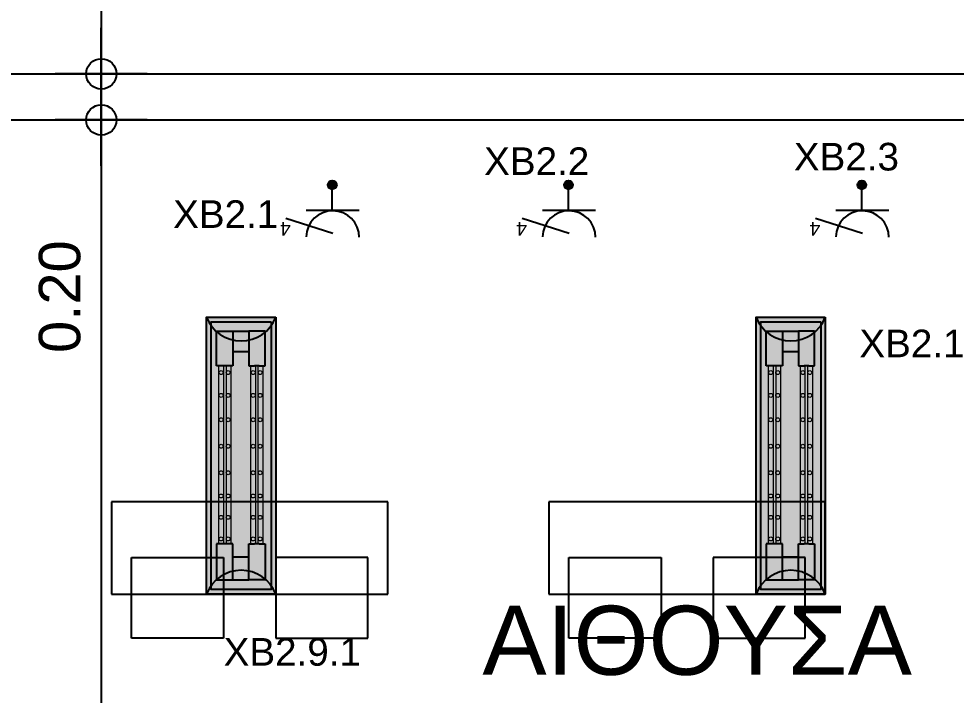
# Model space of a CAD drawing. Header units: metres. Extents: x 0 to 132, y -109 to 310.
# Drawn here: x 22.678 to 26.75, y 197.474 to 200.412 of the extents above; entities that cross this region are included whole.
import ezdxf

# ---------------------------------------------------------------- set-up
doc = ezdxf.new("R2010")
doc.units = ezdxf.units.M
doc.header["$LTSCALE"] = 0.036
doc.layers.get('0').update_dxf_attribs({"color": 252})
doc.layers.get('Defpoints').update_dxf_attribs({"color": 252})
for name, color, linetype in [('arxitektonika', 254, 'Continuous'), ('DIMBLK', 252, 'Continuous'), ('electext', 20, 'Continuous'), ('Epipla', 252, 'Continuous'), ('HLEK-SYMBOL', 3, 'Continuous'), ('HLEK_FL001_SYMBOLS', 230, 'Continuous'), ('mihanologika text', 20, 'Continuous')]:
    doc.layers.add(name, color=color, linetype=linetype)
doc.styles.add('COMU-N', font='arial.ttf')
doc.styles.get("Standard").update_dxf_attribs({"font": 'arial.ttf'})
doc.dimstyles.new('CADWDOT', dxfattribs={"dimscale": 0.1, "dimtxt": 1.8, "dimasz": 0.08, "dimexe": 2, "dimexo": 0, "dimgap": 0.09, "dimtad": 0, "dimrnd": 0.001, "dimzin": 0, "dimdsep": 46, "dimtxsty": 'Standard', "dimblk1": 'ARTDIM', "dimblk2": 'ARTDIM', "dimsah": 1, "dimcen": 0.09, "dimdle": 0.05, "dimse1": 1, "dimse2": 1, "dimadec": 0, "dimazin": 0, "dimtfac": 1, "dimtmove": 0, "dimatfit": 3, "dimldrblk": 'ARTDIM', "dimfxl": 2, "dimtvp": 0.9999, "dimtolj": 1, "dimtzin": 0, "dimarcsym": 0})

# ---------------------------------------------------------------- blocks, each defined once
blk = doc.blocks.new('ARTDIM')
at = {"layer": 'DIMBLK'}
for p, q in [((0, -24.9975), (0, 24.9975)), ((-24.9975, 0), (24.9975, 0))]:
    blk.add_line(p, q, dxfattribs=at)
blk.add_circle((0, 0), 8.25, dxfattribs=at)
blk = doc.blocks.new('*D694')
at = {"layer": 'arxitektonika', "color": 0, "lineweight": -2}
blk.add_line((23.0369, 206.9145), (23.0369, 200.1805), dxfattribs=at)
at = {"layer": 'Defpoints', "color": 0, "transparency": 16777216}
for p in [(25.9182, 206.9225), (23.0369, 200.1725), (25.9182, 200.1725)]:
    blk.add_point(p, dxfattribs=at)
at = {"layer": 'arxitektonika', "color": 0, "lineweight": -2, "xscale": 0.008, "yscale": 0.008, "zscale": 0.008}
for p, rotation in [((23.0369, 206.9225), 90), ((23.0369, 200.1725), 270)]:
    blk.add_blockref('ARTDIM', p, dxfattribs=dict(at, rotation=rotation))
at = {"layer": 'arxitektonika', "color": 0, "insert": (22.8569, 203.5475), "char_height": 0.18, "attachment_point": 5, "rotation": 90}
blk.add_mtext('\\A1;6.75', dxfattribs=at)
blk = doc.blocks.new('*D695')
at = {"layer": 'arxitektonika', "color": 0, "lineweight": -2}
for p, q in [((23.0369, 200.1645), (23.0369, 199.9805)), ((23.0369, 199.9725), (23.0369, 198.9219))]:
    blk.add_line(p, q, dxfattribs=at)
at = {"layer": 'Defpoints', "color": 0, "transparency": 16777216}
for p in [(25.5577, 200.1725), (23.0369, 199.9725), (25.5577, 199.9725)]:
    blk.add_point(p, dxfattribs=at)
at = {"layer": 'arxitektonika', "color": 0, "lineweight": -2, "xscale": 0.008, "yscale": 0.008, "zscale": 0.008}
for p, rotation in [((23.0369, 200.1725), 90), ((23.0369, 199.9725), 270)]:
    blk.add_blockref('ARTDIM', p, dxfattribs=dict(at, rotation=rotation))
at = {"layer": 'arxitektonika', "color": 0, "insert": (22.8569, 199.2052), "char_height": 0.18, "attachment_point": 5, "rotation": 90}
blk.add_mtext('\\A1;0.20', dxfattribs=at)
blk = doc.blocks.new('*D696')
at = {"layer": 'arxitektonika', "color": 0, "lineweight": -2}
blk.add_line((23.0369, 199.9645), (23.0369, 192.9805), dxfattribs=at)
at = {"layer": 'Defpoints', "color": 0, "transparency": 16777216}
for p in [(25.8182, 199.9725), (23.0369, 192.9725), (25.8182, 192.9725)]:
    blk.add_point(p, dxfattribs=at)
at = {"layer": 'arxitektonika', "color": 0, "lineweight": -2, "xscale": 0.008, "yscale": 0.008, "zscale": 0.008}
for p, rotation in [((23.0369, 199.9725), 90), ((23.0369, 192.9725), 270)]:
    blk.add_blockref('ARTDIM', p, dxfattribs=dict(at, rotation=rotation))
at = {"layer": 'arxitektonika', "color": 0, "insert": (22.8569, 196.4725), "char_height": 0.18, "attachment_point": 5, "rotation": 90}
blk.add_mtext('\\A1;7.00', dxfattribs=at)
blk = doc.blocks.new('A$C5883325D')
at = {"layer": 'Epipla'}
for p, q in [((2.3027, -3.2048), (1.9027, -3.2048)), ((1.9027, -3.2048), (1.9027, -4.4048)), ((2.3027, -4.4048), (2.3027, -3.2048)), ((2.494, -3.2918), (2.144, -3.2918)), ((2.144, -3.2918), (2.144, -3.6918)), ((2.494, -3.6918), (2.494, -3.2918)), ((2.144, -3.6918), (2.494, -3.6918)), ((2.144, -4.3179), (2.144, -3.9179)), ((2.144, -3.9179), (2.494, -3.9179)), ((2.494, -3.9179), (2.494, -4.3179)), ((2.494, -4.3179), (2.144, -4.3179)), ((1.9027, -4.4048), (2.3027, -4.4048)), ((2.3027, -5.1048), (1.9027, -5.1048)), ((1.9027, -5.1048), (1.9027, -6.3048)), ((2.3027, -6.3048), (2.3027, -5.1048)), ((2.494, -5.1918), (2.144, -5.1918)), ((2.144, -5.1918), (2.144, -5.5918)), ((2.494, -5.5918), (2.494, -5.1918)), ((2.144, -5.5918), (2.494, -5.5918)), ((2.144, -6.2179), (2.144, -5.8179)), ((2.144, -5.8179), (2.494, -5.8179)), ((2.494, -5.8179), (2.494, -6.2179)), ((2.494, -6.2179), (2.144, -6.2179)), ((1.9027, -6.3048), (2.3027, -6.3048))]:
    blk.add_line(p, q, dxfattribs=at)
blk = doc.blocks.new('gJ6_a14')
at = {"linetype": 'Continuous'}
for p, q in [((-0.1176, 0.1119), (0.113, 0.1119)), ((0, 0.1119), (0, 0))]:
    blk.add_line(p, q, dxfattribs=at)
blk.add_arc((-0.0023, 0.2279), 0.1153, 180, 358.9566, dxfattribs=at)
blk = doc.blocks.new('*X789')
at = {"color": 0}
for p, q in [((15.598, 2.587), (15.737, 2.727)), ((15.598, 2.622), (15.702, 2.727)), ((15.601, 2.607), (15.609, 2.616)), ((15.604, 2.646), (15.605, 2.647)), ((15.605, 2.559), (15.765, 2.719)), ((15.609, 2.652), (15.618, 2.66)), ((15.614, 2.621), (15.623, 2.63)), ((15.617, 2.536), (15.789, 2.707)), ((15.623, 2.665), (15.631, 2.674)), ((15.627, 2.634), (15.636, 2.643)), ((15.631, 2.603), (15.64, 2.612)), ((15.633, 2.516), (15.808, 2.691)), ((15.636, 2.678), (15.645, 2.687)), ((15.64, 2.647), (15.649, 2.656)), ((15.645, 2.616), (15.654, 2.625)), ((15.649, 2.691), (15.658, 2.7)), ((15.653, 2.501), (15.824, 2.672)), ((15.654, 2.66), (15.662, 2.669)), ((15.658, 2.63), (15.667, 2.638)), ((15.662, 2.705), (15.671, 2.714)), ((15.667, 2.674), (15.676, 2.683)), ((15.671, 2.643), (15.68, 2.652)), ((15.676, 2.718), (15.678, 2.721)), ((15.676, 2.489), (15.836, 2.648)), ((15.676, 2.612), (15.685, 2.621)), ((15.68, 2.687), (15.689, 2.696)), ((15.685, 2.656), (15.693, 2.665)), ((15.689, 2.625), (15.698, 2.634)), ((15.693, 2.7), (15.702, 2.709)), ((15.698, 2.669), (15.707, 2.678)), ((15.702, 2.638), (15.711, 2.647)), ((15.705, 2.482), (15.843, 2.62)), ((15.707, 2.714), (15.715, 2.722)), ((15.707, 2.607), (15.715, 2.616)), ((15.711, 2.683), (15.72, 2.691)), ((15.715, 2.652), (15.724, 2.66)), ((15.72, 2.727), (15.721, 2.728)), ((15.72, 2.621), (15.729, 2.63)), ((15.724, 2.696), (15.733, 2.705)), ((15.729, 2.665), (15.738, 2.674)), ((15.733, 2.634), (15.742, 2.643)), ((15.738, 2.709), (15.746, 2.718)), ((15.738, 2.603), (15.746, 2.612)), ((15.742, 2.678), (15.751, 2.687)), ((15.746, 2.647), (15.755, 2.656)), ((15.751, 2.722), (15.752, 2.724)), ((15.751, 2.616), (15.76, 2.625)), ((15.755, 2.691), (15.764, 2.7)), ((15.76, 2.66), (15.768, 2.669)), ((15.764, 2.63), (15.773, 2.638)), ((15.768, 2.705), (15.777, 2.714)), ((15.773, 2.674), (15.782, 2.683)), ((15.777, 2.643), (15.786, 2.652)), ((15.782, 2.612), (15.791, 2.621)), ((15.786, 2.687), (15.795, 2.696)), ((15.791, 2.656), (15.799, 2.665)), ((15.795, 2.625), (15.804, 2.634)), ((15.804, 2.669), (15.813, 2.678)), ((15.808, 2.638), (15.817, 2.647)), ((15.813, 2.607), (15.822, 2.616)), ((15.822, 2.652), (15.83, 2.66)), ((15.826, 2.621), (15.835, 2.63)), ((15.839, 2.634), (15.84, 2.635)), ((15.605, 2.577), (15.614, 2.585)), ((15.611, 2.547), (15.618, 2.554)), ((15.618, 2.59), (15.627, 2.599)), ((15.623, 2.559), (15.631, 2.568)), ((15.627, 2.528), (15.636, 2.537)), ((15.636, 2.572), (15.645, 2.581)), ((15.64, 2.541), (15.649, 2.55)), ((15.645, 2.51), (15.654, 2.519)), ((15.649, 2.585), (15.658, 2.594)), ((15.654, 2.554), (15.662, 2.563)), ((15.658, 2.523), (15.667, 2.532)), ((15.662, 2.599), (15.671, 2.607)), ((15.664, 2.494), (15.671, 2.501)), ((15.667, 2.568), (15.676, 2.577)), ((15.671, 2.537), (15.68, 2.546)), ((15.676, 2.506), (15.685, 2.515)), ((15.68, 2.581), (15.689, 2.59)), ((15.685, 2.55), (15.693, 2.559)), ((15.689, 2.519), (15.698, 2.528)), ((15.693, 2.594), (15.702, 2.603)), ((15.693, 2.488), (15.702, 2.497)), ((15.698, 2.563), (15.707, 2.572)), ((15.702, 2.532), (15.711, 2.541)), ((15.707, 2.501), (15.715, 2.51)), ((15.711, 2.577), (15.72, 2.585)), ((15.715, 2.546), (15.724, 2.554)), ((15.72, 2.515), (15.729, 2.523)), ((15.724, 2.59), (15.733, 2.599)), ((15.724, 2.484), (15.733, 2.493)), ((15.729, 2.559), (15.738, 2.568)), ((15.733, 2.528), (15.742, 2.537)), ((15.738, 2.497), (15.746, 2.506)), ((15.741, 2.482), (15.842, 2.584)), ((15.742, 2.572), (15.751, 2.581)), ((15.746, 2.541), (15.755, 2.55)), ((15.751, 2.51), (15.76, 2.519)), ((15.755, 2.585), (15.764, 2.594)), ((15.76, 2.554), (15.768, 2.563)), ((15.764, 2.523), (15.773, 2.532)), ((15.768, 2.599), (15.777, 2.607)), ((15.768, 2.493), (15.777, 2.501)), ((15.773, 2.568), (15.782, 2.577)), ((15.777, 2.537), (15.786, 2.546)), ((15.782, 2.506), (15.791, 2.515)), ((15.786, 2.581), (15.795, 2.59)), ((15.791, 2.55), (15.799, 2.559)), ((15.795, 2.519), (15.804, 2.528)), ((15.799, 2.594), (15.808, 2.603)), ((15.804, 2.563), (15.813, 2.572)), ((15.808, 2.532), (15.817, 2.541)), ((15.817, 2.577), (15.826, 2.585)), ((15.822, 2.546), (15.83, 2.554)), ((15.83, 2.59), (15.839, 2.599)), ((15.835, 2.559), (15.835, 2.56)), ((15.844, 2.603), (15.844, 2.603))]:
    blk.add_line(p, q, dxfattribs=at)
blk = doc.blocks.new('GJ6_A78')
at = {"layer": 'HLEK-SYMBOL', "color": 0, "linetype": 'Continuous'}
blk.add_circle((0, 0), 0.0989, dxfattribs=at)
at = {"layer": 'HLEK-SYMBOL', "color": 0, "xscale": 0.8, "yscale": 0.8, "zscale": 0.8}
blk.add_blockref('*X789', (-12.576, -2.084), dxfattribs=at)
blk = doc.blocks.new('priza')
at = {"layer": 'HLEK_FL001_SYMBOLS', "xscale": 0.1951472641207488, "yscale": 0.1951472641207488, "zscale": 0.1951472641207488}
blk.add_blockref('GJ6_A78', (87.4, -100.4953), dxfattribs=at)
at = {"layer": 'HLEK_FL001_SYMBOLS', "rotation": 180}
blk.add_blockref('gJ6_a14', (87.4, -100.4952), dxfattribs=at)
blk = doc.blocks.new('priza tetrapli')
at = {"layer": 'HLEK_FL001_SYMBOLS', "ltscale": 5}
blk.add_line((444.1264, -18.901), (444.3314, -18.9664), dxfattribs=at)
at = {"layer": 'HLEK_FL001_SYMBOLS', "rotation": 180}
blk.add_blockref('priza', (531.5297, -119.6074), dxfattribs=at)
at = {"layer": 'HLEK_FL001_SYMBOLS', "ltscale": 5}
blk.add_text('4', height=0.06, dxfattribs=at).set_placement((444.3099, -18.9515))
blk = doc.blocks.new('led 2x32W 1200x300mm aplo')
at = {"layer": 'HLEK_FL001_SYMBOLS', "linetype": 'Continuous', "lineweight": 0}
h = blk.add_hatch(color=256, dxfattribs=at)
h.dxf.hatch_style = 1
h.paths.add_polyline_path([(45.0962, 61.906), (45.0962, 61.606), (46.2983, 61.606), (46.2983, 61.906)])
h.paths.add_polyline_path([(46.2783, 61.886), (46.2783, 61.626), (45.1162, 61.626), (45.1162, 61.886)], flags=16)
h = blk.add_hatch(color=21, dxfattribs=at)
h.dxf.hatch_style = 1
h.paths.add_polyline_path([(45.1162, 61.626), (46.2783, 61.626), (46.2783, 61.886), (45.1162, 61.886)])
at = {"layer": 'HLEK_FL001_SYMBOLS'}
for p, q in [((45.3071, 61.8596), (45.1571, 61.8596)), ((45.1571, 61.8596), (45.1571, 61.7896)), ((45.3071, 61.8346), (45.3071, 61.8596)), ((46.0811, 61.8596), (46.2374, 61.8596)), ((46.0811, 61.8346), (46.0811, 61.8596)), ((46.2374, 61.8596), (46.2374, 61.7896)), ((45.3071, 61.8346), (45.3071, 61.8146)), ((45.3071, 61.7896), (45.3071, 61.8146)), ((46.0811, 61.8346), (46.0811, 61.8146)), ((46.0811, 61.7896), (46.0811, 61.8146)), ((45.1571, 61.7896), (45.3071, 61.7896)), ((45.1571, 61.7196), (45.1571, 61.7896)), ((45.2471, 61.7896), (45.2471, 61.7196)), ((46.2374, 61.7896), (46.0811, 61.7896)), ((46.1387, 61.7896), (46.1387, 61.7196)), ((46.2374, 61.7196), (46.2374, 61.7896)), ((45.1571, 61.6496), (45.1571, 61.7196)), ((45.1571, 61.7196), (45.3071, 61.7196)), ((45.3071, 61.7196), (45.3071, 61.6946)), ((45.3071, 61.6946), (45.3071, 61.6746)), ((46.0811, 61.7196), (46.0811, 61.6946)), ((46.2374, 61.7196), (46.0811, 61.7196)), ((46.0811, 61.6946), (46.0811, 61.6746)), ((46.2374, 61.6496), (46.2374, 61.7196)), ((45.3071, 61.6496), (45.1571, 61.6496)), ((45.3071, 61.6746), (45.3071, 61.6496)), ((46.0811, 61.6746), (46.0811, 61.6496)), ((46.0811, 61.6496), (46.2374, 61.6496))]:
    blk.add_line(p, q, dxfattribs=at)
at = {"layer": 'HLEK_FL001_SYMBOLS', "linetype": 'Continuous', "lineweight": 0}
for p, q in [((45.307, 61.85), (46.0811, 61.85)), ((45.307, 61.8291), (46.0811, 61.8291)), ((45.307, 61.8176), (46.0811, 61.8176)), ((45.307, 61.7966), (46.0811, 61.7966)), ((45.307, 61.7115), (46.0811, 61.7115)), ((45.307, 61.6905), (46.0811, 61.6905)), ((45.307, 61.6791), (46.0811, 61.6791)), ((45.307, 61.6581), (46.0811, 61.6581))]:
    blk.add_line(p, q, dxfattribs=at)
at = {"layer": 'HLEK_FL001_SYMBOLS'}
for points in [[(45.0962, 61.906), (46.2983, 61.906), (46.2983, 61.606), (45.0962, 61.606)], [(45.1162, 61.886), (46.2783, 61.886), (46.2783, 61.626), (45.1162, 61.626)]]:
    blk.add_lwpolyline(points, close=True, dxfattribs=at)
at = {"layer": 'HLEK_FL001_SYMBOLS', "linetype": 'Continuous', "lineweight": 0}
for centre in [(45.3367, 61.8385), (45.4356, 61.8385), (45.5416, 61.8385), (45.6566, 61.8385), (45.7717, 61.8385), (45.8726, 61.8385), (45.9654, 61.8385), (46.0592, 61.8385), (45.3367, 61.8084), (45.4356, 61.8084), (45.5416, 61.8084), (45.6566, 61.8084), (45.7717, 61.8084), (45.8726, 61.8084), (45.9654, 61.8084), (46.0592, 61.8084), (45.3367, 61.6996), (45.4356, 61.6996), (45.5416, 61.6996), (45.6566, 61.6996), (45.7717, 61.6996), (45.8726, 61.6996), (45.9654, 61.6996), (46.0592, 61.6996), (45.3367, 61.6689), (45.4356, 61.6689), (45.5416, 61.6689), (45.6566, 61.6689), (45.7717, 61.6689), (45.8726, 61.6689), (45.9654, 61.6689), (46.0592, 61.6689)]:
    blk.add_circle(centre, 0.00855, dxfattribs=at)
at = {"layer": 'HLEK_FL001_SYMBOLS'}
for centre, start, end in [((45.0387, 61.756), 290.9764, 69.0236), ((46.3558, 61.756), 110.9764, 249.0236)]:
    blk.add_arc(centre, 0.1606, start, end, dxfattribs=at)

msp = doc.modelspace()

# ---------------------------------------------------------------- linework, layer by layer
at = {"layer": 'arxitektonika'}
for p, q in [((22.6182, 200.1725), (29.0182, 200.1725)), ((22.6182, 199.9725), (29.0182, 199.9725))]:
    msp.add_line(p, q, dxfattribs=at)

# ---------------------------------------------------------------- block references
at = {"layer": 'arxitektonika', "rotation": 270}
msp.add_blockref('A$C5883325D', (29.3861, 200.2163), dxfattribs=at)
at = {"layer": 'HLEK_FL001_SYMBOLS', "rotation": 180}
for p in [(468.1696, 180.5784), (469.1957, 180.5784), (470.4696, 180.5784)]:
    msp.add_blockref('priza tetrapli', p, dxfattribs=at)
at = {"layer": 'HLEK_FL001_SYMBOLS', "linetype": 'Continuous', "lineweight": 0, "rotation": 270}
for p in [(-38.1116, 244.2119), (-35.7247, 244.2119)]:
    msp.add_blockref('led 2x32W 1200x300mm aplo', p, dxfattribs=at)

# ---------------------------------------------------------------- texts
at = {"layer": 'arxitektonika', "style": 'COMU-N'}
msp.add_text('ΑΙΘΟΥΣΑ', height=0.3, dxfattribs=at).set_placement((24.6919, 197.5626))
at = {"layer": 'electext', "char_height": 0.12, "attachment_point": 1}
for s, width, insert in [('XB2.10.1', 0.237808, (26.3293, 199.0618)), ('XB2.9.1', 0.368931, (23.5683, 197.7223))]:
    msp.add_mtext_dynamic_manual_height_columns(s, width=width, gutter_width=0.6, heights=[0], dxfattribs=dict(at, insert=insert))
at = {"layer": 'mihanologika text', "char_height": 0.12, "attachment_point": 1}
for s, width, insert in [('XB2.3', 0.62576, (26.0446, 199.873)), ('XB2.2', 0.731026, (24.6996, 199.8533)), ('XB2.1', 0.754421, (23.3489, 199.6236))]:
    msp.add_mtext_dynamic_manual_height_columns(s, width=width, gutter_width=0.6, heights=[0], dxfattribs=dict(at, insert=insert))

# ---------------------------------------------------------------- dimensions: what is measured, and where the dimension line sits
at = {"layer": 'arxitektonika'}
for base, p1, p2, picture, middle in [((23.0369, 200.1725), (25.9182, 206.9225), (25.9182, 200.1725), '*D694', (22.8569, 203.5475)), ((23.0369, 192.9725), (25.8182, 199.9725), (25.8182, 192.9725), '*D696', (22.8569, 196.4725))]:
    dim = msp.add_linear_dim(base=base, p1=p1, p2=p2, angle=90, dimstyle='CADWDOT', dxfattribs=at)
    dim.commit()
    dim.dimension.update_dxf_attribs({"geometry": picture, "text_midpoint": middle})
dim = msp.add_linear_dim(base=(23.0369, 199.9725), p1=(25.5577, 200.1725), p2=(25.5577, 199.9725), angle=90, dimstyle='CADWDOT', dxfattribs=at)
dim.commit()
dim.dimension.update_dxf_attribs({"geometry": '*D695', "text_midpoint": (23.0369, 199.2052), "dimtype": 160})

doc.saveas('drawing.dxf')
